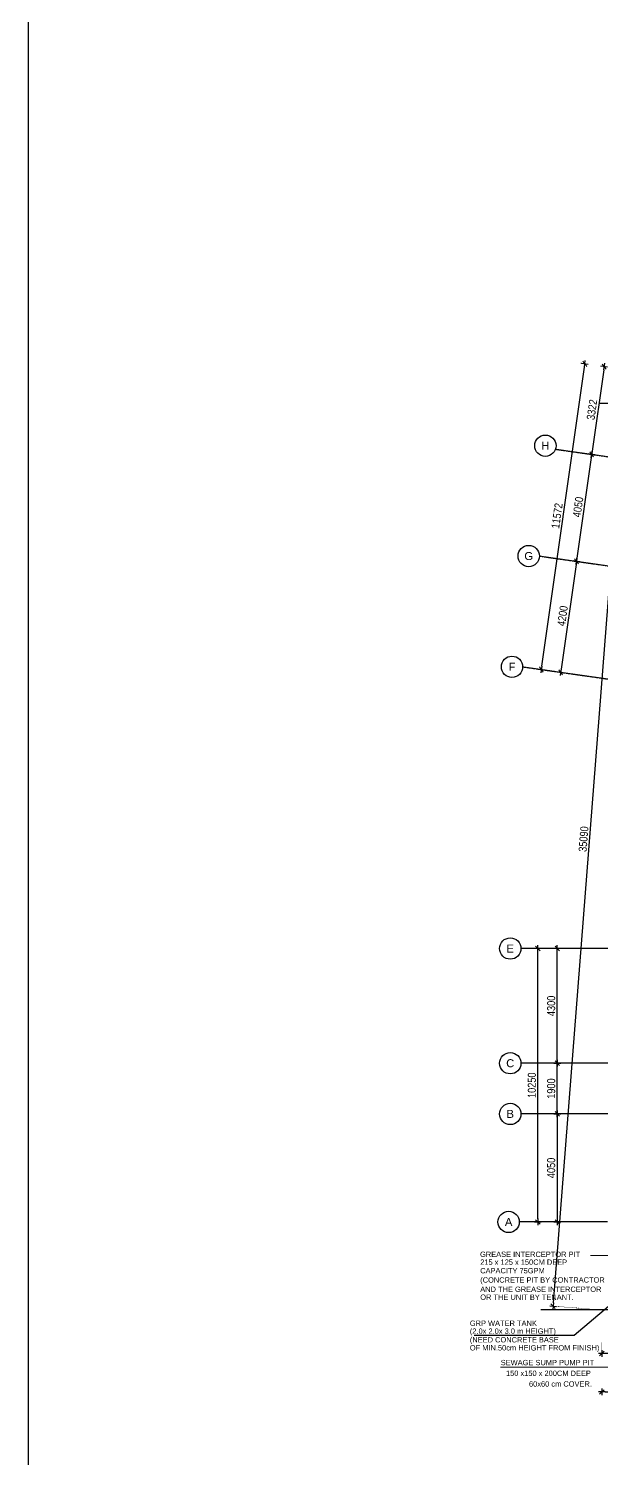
# Model space of a CAD drawing. Header units: inches. Extents: x 676944 to 1044153, y 326920 to 502369.
# Drawn here: x 676944 to 698436, y 361046 to 414644 of the extents above; entities that cross this region are included whole.
import ezdxf
from ezdxf.enums import TextEntityAlignment as Align

# ---------------------------------------------------------------- set-up
doc = ezdxf.new("R2010")
doc.units = ezdxf.units.IN
doc.header["$MEASUREMENT"] = 0
doc.linetypes.add('CENTER', pattern=[50.8, 31.75, -6.35, 6.35, -6.35])
doc.linetypes.add('DOT2', pattern=[3.175, 0, -3.175])
doc.layers.add('A-DIMENSION', color=7, linetype='Continuous', lineweight=9)
for name, color, linetype in [('Axis', 9, 'CENTER'), ('dim-axis', 15, 'Continuous'), ('P-FIRE-TXT', 181, 'Continuous'), ('P-PIPE-DRA', 40, 'Continuous'), ('wall pod', 7, 'Continuous')]:
    doc.layers.add(name, color=color, linetype=linetype)
doc.styles.add('ARIAL', font='ARIALN.TTF')
doc.styles.add('style1', font='arial.ttf')
doc.dimstyles.new('DIM-100', dxfattribs={"dimscale": 150, "dimtxt": 2, "dimasz": 1, "dimexe": 0.75, "dimexo": 1, "dimgap": 0.5, "dimtad": 1, "dimdec": 0, "dimzin": 11, "dimdsep": 46, "dimtxsty": 'ARIAL', "dimblk": 'R', "dimcen": 2.5, "dimdle": 1, "dimclrd": 256, "dimclre": 256, "dimclrt": 256, "dimazin": 0, "dimtfac": 1, "dimtdec": 0, "dimtix": 1, "dimtmove": 2, "dimatfit": 3, "dimldrblk": 'R', "dimtolj": 1, "dimtzin": 3, "dimlwd": -1, "dimlwe": 13, "dimarcsym": 0})

# ---------------------------------------------------------------- blocks, each defined once
blk = doc.blocks.new('SDFGBS')
at = {"layer": 'A-DIMENSION', "color": 254}
for points in [[(511104.7, 202775.3), (507955.7, 201399.5), (507043.6, 201399.5)], [(511772.3, 199963.7), (509636.1, 197203.6), (503658.8, 197203.6)]]:
    blk.add_lwpolyline(points, dxfattribs=at)
at = {"layer": 'P-PIPE-DRA', "color": 254, "ltscale": 0.1}
blk.add_lwpolyline([(508279.7, 199957.7), (506430.6, 198401.5), (502677, 198401.5)], dxfattribs=at)
at = {"layer": 'A-DIMENSION', "color": 254, "style": 'style1'}
for s, p in [('GREASE INTERCEPTOR PIT', (502893.4, 201339.4)), ('215 x 125 x 150CM DEEP', (502900.4, 201044.8)), ('CAPACITY 75GPM', (502900.4, 200724.7)), ('(CONCRETE PIT BY CONTRACTOR', (502900.4, 200377.5)), ('AND THE GREASE INTERCEPTOR ', (502900.4, 200029.3)), ('OR THE UNIT BY TENANT.', (502900.4, 199731.9)), ('SEWAGE SUMP PUMP PIT', (503669.1, 197280.8)), ('150 x150 x 200CM DEEP', (503867.2, 196879.4)), ('60x60 cm COVER.', (504730.7, 196479.4))]:
    blk.add_text(s, height=200, dxfattribs=at).set_placement(p)
at = {"layer": 'P-FIRE-TXT', "color": 254, "style": 'style1'}
for s, p in [('GRP WATER TANK', (502510.8, 198755.4)), ('(2.0x 2.0x 3.0 m HEIGHT)', (502510.8, 198458.6)), ('(NEED CONCRETE BASE', (502510.8, 198135.5)), ('OF MIN.50cm HEIGHT FROM FINISH)', (502510.8, 197834))]:
    blk.add_text(s, height=200, dxfattribs=at).set_placement(p)
blk = doc.blocks.new('R')
for p, q in [((-1.05, 0), (1.05, 0)), ((0, -1.05), (0, 1.05))]:
    blk.add_line(p, q)
at = {"color": 4, "lineweight": 13}
blk.add_line((-0.71, -0.71), (0.71, 0.71), dxfattribs=at)
blk = doc.blocks.new('*D338')
at = {"layer": 'Defpoints', "color": 0, "transparency": 16777216}
for p in [(199873, 424187), (199873, 424187), (199907, 422287)]:
    blk.add_point(p, dxfattribs=at)
at = {"layer": 'dim-axis', "linetype": 'DOT2', "lineweight": 13, "transparency": 16777216}
for p, q in [((199723, 424187), (199760, 424187)), ((199757, 422287), (199760, 422287))]:
    blk.add_line(p, q, dxfattribs=at)
at = {"layer": 'dim-axis', "transparency": 16777216}
blk.add_line((199873, 422407), (199873, 424067), dxfattribs=at)
at = {"layer": 'dim-axis', "transparency": 16777216, "xscale": 120, "yscale": 120, "zscale": 120}
for p, rotation in [((199873, 424187), 90), ((199873, 422287), 270)]:
    blk.add_blockref('R', p, dxfattribs=dict(at, rotation=rotation))
at = {"layer": 'dim-axis', "transparency": 16777216, "insert": (199644, 423237), "char_height": 300, "attachment_point": 5, "rotation": 90, "style": 'ARIAL'}
blk.add_mtext('\\A1;1900', dxfattribs=at)
blk = doc.blocks.new('*D345')
at = {"layer": 'Defpoints', "color": 0, "transparency": 16777216}
for p in [(199873, 428487), (201071, 428487), (201071, 424187)]:
    blk.add_point(p, dxfattribs=at)
at = {"layer": 'dim-axis', "linetype": 'DOT2', "lineweight": 13, "transparency": 16777216}
for p, q in [((200921, 428487), (199760, 428487)), ((200921, 424187), (199760, 424187))]:
    blk.add_line(p, q, dxfattribs=at)
at = {"layer": 'dim-axis', "transparency": 16777216}
blk.add_line((199873, 424307), (199873, 428367), dxfattribs=at)
at = {"layer": 'dim-axis', "transparency": 16777216, "xscale": 120, "yscale": 120, "zscale": 120}
for p, rotation in [((199873, 428487), 90), ((199873, 424187), 270)]:
    blk.add_blockref('R', p, dxfattribs=dict(at, rotation=rotation))
at = {"layer": 'dim-axis', "transparency": 16777216, "insert": (199644, 426337), "char_height": 300, "attachment_point": 5, "rotation": 90, "style": 'ARIAL'}
blk.add_mtext('\\A1;4300', dxfattribs=at)
blk = doc.blocks.new('*D350')
at = {"layer": 'Defpoints', "color": 0, "transparency": 16777216}
for p in [(201521, 422287), (199873, 418237), (201521, 418237)]:
    blk.add_point(p, dxfattribs=at)
at = {"layer": 'dim-axis', "linetype": 'DOT2', "lineweight": 13, "transparency": 16777216}
for p, q in [((201371, 422287), (199760, 422287)), ((201371, 418237), (199760, 418237))]:
    blk.add_line(p, q, dxfattribs=at)
at = {"layer": 'dim-axis', "transparency": 16777216}
blk.add_line((199873, 422167), (199873, 418357), dxfattribs=at)
at = {"layer": 'dim-axis', "transparency": 16777216, "xscale": 120, "yscale": 120, "zscale": 120}
for p, rotation in [((199873, 422287), 90), ((199873, 418237), 270)]:
    blk.add_blockref('R', p, dxfattribs=dict(at, rotation=rotation))
at = {"layer": 'dim-axis', "transparency": 16777216, "insert": (199644, 420262), "char_height": 300, "attachment_point": 5, "rotation": 90, "style": 'ARIAL'}
blk.add_mtext('\\A1;4050', dxfattribs=at)
blk = doc.blocks.new('*D354')
at = {"layer": 'Defpoints', "color": 0, "transparency": 16777216}
for p in [(200906, 450403), (200906, 450403), (199271, 438947)]:
    blk.add_point(p, dxfattribs=at)
at = {"layer": 'dim-axis', "transparency": 16777216}
blk.add_line((199288, 439065), (200889, 450284), dxfattribs=at)
at = {"layer": 'dim-axis', "linetype": 'DOT2', "lineweight": 13, "transparency": 16777216}
for p, q in [((200758, 450424), (200795, 450419)), ((199123, 438968), (199160, 438962))]:
    blk.add_line(p, q, dxfattribs=at)
at = {"layer": 'dim-axis', "transparency": 16777216, "xscale": 120, "yscale": 120, "zscale": 120}
for p, rotation in [((200906, 450403), 81.87726628331282), ((199271, 438947), 261.8772662833128)]:
    blk.add_blockref('R', p, dxfattribs=dict(at, rotation=rotation))
at = {"layer": 'dim-axis', "transparency": 16777216, "insert": (199863, 444707), "char_height": 300, "attachment_point": 5, "rotation": 81.8773, "style": 'ARIAL'}
blk.add_mtext('\\A1;11572', dxfattribs=at)
blk = doc.blocks.new('*D355')
at = {"layer": 'Defpoints', "color": 0, "transparency": 16777216}
for p in [(201634, 450299), (201164, 447010), (201164, 447010)]:
    blk.add_point(p, dxfattribs=at)
at = {"layer": 'dim-axis', "linetype": 'DOT2', "lineweight": 13, "transparency": 16777216}
for p, q in [((201485, 450320), (201523, 450315)), ((201016, 447031), (201053, 447026))]:
    blk.add_line(p, q, dxfattribs=at)
at = {"layer": 'dim-axis', "transparency": 16777216}
blk.add_line((201617, 450180), (201181, 447129), dxfattribs=at)
at = {"layer": 'dim-axis', "transparency": 16777216, "xscale": 120, "yscale": 120, "zscale": 120}
for p, rotation in [((201634, 450299), 81.87726634255867), ((201164, 447010), 261.8772663425587)]:
    blk.add_blockref('R', p, dxfattribs=dict(at, rotation=rotation))
at = {"layer": 'dim-axis', "transparency": 16777216, "insert": (201173, 448687), "char_height": 300, "attachment_point": 5, "rotation": 81.8773, "style": 'ARIAL'}
blk.add_mtext('\\A1;3322', dxfattribs=at)
blk = doc.blocks.new('*D356')
at = {"layer": 'Defpoints', "color": 0, "transparency": 16777216}
for p in [(201164, 447010), (200592, 443001), (200592, 443001)]:
    blk.add_point(p, dxfattribs=at)
at = {"layer": 'dim-axis', "linetype": 'DOT2', "lineweight": 13, "transparency": 16777216}
for p, q in [((201016, 447031), (201053, 447026)), ((200444, 443022), (200481, 443016))]:
    blk.add_line(p, q, dxfattribs=at)
at = {"layer": 'dim-axis', "transparency": 16777216}
blk.add_line((201148, 446891), (200609, 443119), dxfattribs=at)
at = {"layer": 'dim-axis', "transparency": 16777216, "xscale": 120, "yscale": 120, "zscale": 120}
for p, rotation in [((201164, 447010), 81.87726634316833), ((200592, 443001), 261.8772663431683)]:
    blk.add_blockref('R', p, dxfattribs=dict(at, rotation=rotation))
at = {"layer": 'dim-axis', "transparency": 16777216, "insert": (200652, 445037), "char_height": 300, "attachment_point": 5, "rotation": 81.8773, "style": 'ARIAL'}
blk.add_mtext('\\A1;4050', dxfattribs=at)
blk = doc.blocks.new('*D357')
at = {"layer": 'Defpoints', "color": 0, "transparency": 16777216}
for p in [(200592, 443001), (199999, 438843), (199999, 438843)]:
    blk.add_point(p, dxfattribs=at)
at = {"layer": 'dim-axis', "transparency": 16777216}
blk.add_line((200575, 442882), (200016, 438961), dxfattribs=at)
at = {"layer": 'dim-axis', "linetype": 'DOT2', "lineweight": 13, "transparency": 16777216}
for p, q in [((200444, 443022), (200481, 443016)), ((199850, 438864), (199887, 438859))]:
    blk.add_line(p, q, dxfattribs=at)
at = {"layer": 'dim-axis', "transparency": 16777216, "xscale": 120, "yscale": 120, "zscale": 120}
for p, rotation in [((200592, 443001), 81.87726634316833), ((199999, 438843), 261.8772663431683)]:
    blk.add_blockref('R', p, dxfattribs=dict(at, rotation=rotation))
at = {"layer": 'dim-axis', "transparency": 16777216, "insert": (200070, 440954), "char_height": 300, "attachment_point": 5, "rotation": 81.8773, "style": 'ARIAL'}
blk.add_mtext('\\A1;4200', dxfattribs=at)
blk = doc.blocks.new('*D358')
at = {"layer": 'Defpoints', "color": 0, "transparency": 16777216}
for p in [(199145, 428487), (199145, 428487), (199145, 418237)]:
    blk.add_point(p, dxfattribs=at)
at = {"layer": 'dim-axis', "linetype": 'DOT2', "lineweight": 13, "transparency": 16777216}
for p, q in [((198995, 428487), (199033, 428487)), ((198995, 418237), (199033, 418237))]:
    blk.add_line(p, q, dxfattribs=at)
at = {"layer": 'dim-axis', "transparency": 16777216}
blk.add_line((199145, 418357), (199145, 428367), dxfattribs=at)
at = {"layer": 'dim-axis', "transparency": 16777216, "xscale": 120, "yscale": 120, "zscale": 120}
for p, rotation in [((199145, 428487), 90), ((199145, 418237), 270)]:
    blk.add_blockref('R', p, dxfattribs=dict(at, rotation=rotation))
at = {"layer": 'dim-axis', "transparency": 16777216, "insert": (198917, 423362), "char_height": 300, "attachment_point": 5, "rotation": 90, "style": 'ARIAL'}
blk.add_mtext('\\A1;10250', dxfattribs=at)
blk = doc.blocks.new('*D360')
at = {"layer": 'Defpoints', "color": 0, "transparency": 16777216}
for p in [(201546, 411788), (251664, 411864), (251664, 411788)]:
    blk.add_point(p, dxfattribs=at)
at = {"layer": 'dim-axis', "linetype": 'DOT2', "lineweight": 13, "transparency": 16777216}
for p, q in [((201546, 411938), (201546, 411976)), ((251664, 411938), (251664, 411976))]:
    blk.add_line(p, q, dxfattribs=at)
at = {"layer": 'dim-axis', "transparency": 16777216}
blk.add_line((201666, 411864), (251544, 411864), dxfattribs=at)
at = {"layer": 'dim-axis', "transparency": 16777216, "xscale": 120, "yscale": 120, "zscale": 120, "rotation": 180}
blk.add_blockref('R', (201546, 411864), dxfattribs=at)
at = {"layer": 'dim-axis', "transparency": 16777216, "xscale": 120, "yscale": 120, "zscale": 120}
blk.add_blockref('R', (251664, 411864), dxfattribs=at)
at = {"layer": 'dim-axis', "transparency": 16777216, "insert": (226605, 412092), "char_height": 300, "attachment_point": 5, "style": 'ARIAL'}
blk.add_mtext('\\A1;50118', dxfattribs=at)
blk = doc.blocks.new('*D154')
at = {"layer": 'Defpoints', "color": 0, "transparency": 16777216}
for p in [(202455, 450064), (204286, 449920), (201546, 414937)]:
    blk.add_point(p, dxfattribs=at)
at = {"layer": 'dim-axis', "transparency": 16777216}
blk.add_line((199724, 415201), (202446, 449944), dxfattribs=at)
at = {"layer": 'dim-axis', "linetype": 'DOT2', "lineweight": 13, "transparency": 16777216}
for p, q in [((204137, 449932), (202343, 450073)), ((201396, 414949), (199602, 415090))]:
    blk.add_line(p, q, dxfattribs=at)
at = {"layer": 'dim-axis', "transparency": 16777216, "xscale": 120, "yscale": 120, "zscale": 120}
for p, rotation in [((202455, 450064), 85.52071850426819), ((199714, 415081), 265.5207185042681)]:
    blk.add_blockref('R', p, dxfattribs=dict(at, rotation=rotation))
at = {"layer": 'dim-axis', "transparency": 16777216, "insert": (200857, 432590), "char_height": 300, "attachment_point": 5, "rotation": 85.5207, "style": 'ARIAL'}
blk.add_mtext('\\A1;35090', dxfattribs=at)
blk = doc.blocks.new('*D155')
at = {"layer": 'Defpoints', "color": 0, "transparency": 16777216}
for p in [(201546, 413867), (203739, 414252), (201546, 413303)]:
    blk.add_point(p, dxfattribs=at)
at = {"layer": 'dim-axis', "linetype": 'DOT2', "lineweight": 13, "transparency": 16777216}
for p, q in [((203739, 414102), (203739, 413191)), ((201546, 413717), (201546, 413191))]:
    blk.add_line(p, q, dxfattribs=at)
at = {"layer": 'dim-axis', "transparency": 16777216}
blk.add_line((203619, 413303), (201666, 413303), dxfattribs=at)
at = {"layer": 'dim-axis', "transparency": 16777216, "xscale": 120, "yscale": 120, "zscale": 120, "rotation": 180}
blk.add_blockref('R', (201546, 413303), dxfattribs=at)
at = {"layer": 'dim-axis', "transparency": 16777216, "xscale": 120, "yscale": 120, "zscale": 120}
blk.add_blockref('R', (203739, 413303), dxfattribs=at)
at = {"layer": 'dim-axis', "transparency": 16777216, "insert": (202642, 413532), "char_height": 300, "attachment_point": 5, "style": 'ARIAL'}
blk.add_mtext('\\A1;2193', dxfattribs=at)
blk = doc.blocks.new('CEILING PLAN')
at = {"layer": 'P-PIPE-DRA', "color": 254}
blk.add_line((389586.3, 485897.7), (386712.2, 485897.7), dxfattribs=at)
blk = doc.blocks.new('FSDRHGT')
at = {"layer": 'Axis', "ltscale": 0.5}
for p, q in [((199802.9, 447204.3), (203612.8, 446660.5)), ((199199.8, 443199.3), (203347.2, 442607.4)), ((198572.6, 439046.3), (203071.8, 438404.1)), ((202422, 428487.4), (198506.1, 428487.4)), ((202140.2, 424187.4), (198506.1, 424187.4)), ((202015.7, 422287.4), (198506.1, 422287.4)), ((201750.3, 418237.4), (198446.4, 418237.4)), ((204956.3, 414937.4), (199249.7, 414937.4))]:
    blk.add_line(p, q, dxfattribs=at)
at = {"layer": 'Axis', "linetype": 'Continuous'}
for centre in [(199424.5, 447334.6), (198799.8, 443199.3), (198172.6, 439046.3), (198106.1, 428487.4), (198106.1, 424187.4), (198106.1, 422287.4), (198046.4, 418237.4)]:
    blk.add_circle(centre, 400, dxfattribs=at)
at = {"layer": 'Axis', "linetype": 'Continuous', "style": 'style1'}
for s, p in [('H', (199424.5, 447334.6)), ('G', (198799.8, 443199.3)), ('F', (198172.6, 439046.3)), ('E', (198106.1, 428487.4)), ('C', (198106.1, 424187.4)), ('B', (198106.1, 422287.4)), ('A', (198046.4, 418237.4))]:
    blk.add_text(s, height=300, dxfattribs=at).set_placement(p, align=Align.MIDDLE)
at = {"layer": 'dim-axis', "color": 3}
for p1, p2, distance, picture, middle in [((199271.2, 438946.5), (200906.3, 450402.7), 0, '*D354', (199862.9, 444706.9)), ((201633.9, 450298.9), (201164.5, 447009.9), 0, '*D355', (201173.3, 448686.7)), ((201546, 414937.4), (204286.5, 449920.3), 1837.1, '*D154', (200857.2, 432590.2)), ((199145.1, 418237.4), (199145.1, 428487.4), 0, '*D358', (198916.9, 423362.4)), ((201546, 411787.8), (251664.1, 411787.8), 75.8, '*D360', (226605.1, 412091.7))]:
    dim = blk.add_aligned_dim(p1=p1, p2=p2, distance=distance, dimstyle='DIM-100', override={"dimasz": 0.8}, dxfattribs=at)
    dim.commit()
    dim.dimension.update_dxf_attribs({"geometry": picture, "text_midpoint": middle})
for base, p1, p2, angle, picture, middle in [((200592.2, 443000.6), (201164.5, 447009.9), (200592.2, 443000.6), 81.87727, '*D356', (200652.5, 445037.5)), ((199998.8, 438842.7), (200592.2, 443000.6), (199998.8, 438842.7), 81.87727, '*D357', (200069.6, 440953.9)), ((199872.6, 428487.4), (201071.4, 424187.4), (201071.4, 428487.4), 90, '*D345', (199644.5, 426337.4)), ((199872.6, 424187.4), (199906.8, 422287.4), (199872.6, 424187.4), 90, '*D338', (199644.5, 423237.4)), ((199872.6, 418237.4), (201521.3, 422287.4), (201521.3, 418237.4), 90, '*D350', (199644.5, 420262.4)), ((201546, 413303.4), (203738.7, 414251.6), (201546, 413866.6), 180, '*D155', (202642.4, 413531.6))]:
    dim = blk.add_linear_dim(base=base, p1=p1, p2=p2, angle=angle, dimstyle='DIM-100', override={"dimasz": 0.8}, dxfattribs=at)
    dim.commit()
    dim.dimension.update_dxf_attribs({"geometry": picture, "text_midpoint": middle})

msp = doc.modelspace()

# ---------------------------------------------------------------- linework, layer by layer
at = {"layer": 'wall pod', "ltscale": 100}
msp.add_lwpolyline([(676944.3, 502368.6), (1044152.6, 502368.6), (1044152.6, 326919.7), (676944.3, 326919.7)], close=True, dxfattribs=at)

# ---------------------------------------------------------------- block references
at = {"color": 4, "linetype": 'Continuous'}
for name, p in [('FSDRHGT', (496908.5, -48327)), ('CEILING PLAN', (311644.6, -85312.7)), ('SDFGBS', (190988.5, 167258))]:
    msp.add_blockref(name, p, dxfattribs=at)

doc.saveas('drawing.dxf')
